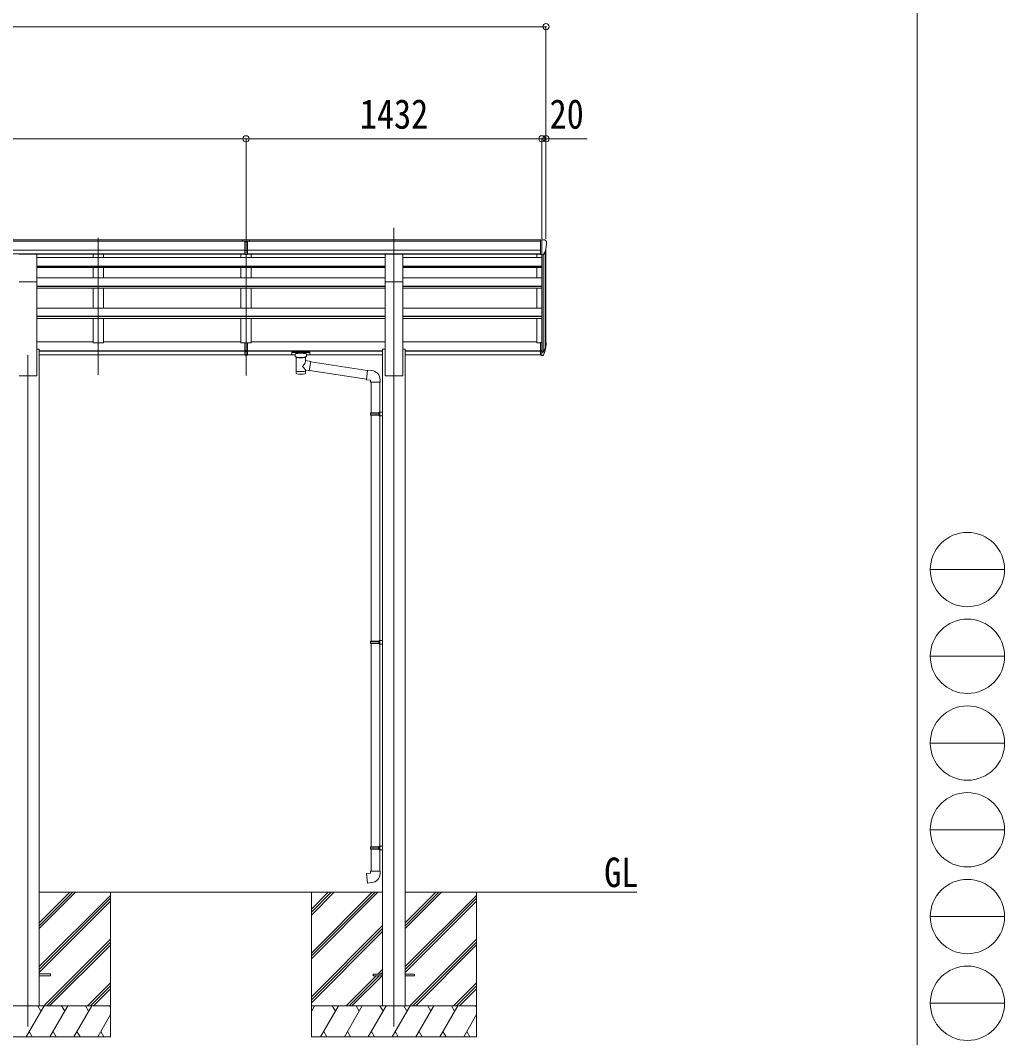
# Model space of a CAD drawing. Units: millimetres at full size, sheet at 1:30. Extents: x -8385 to 8479, y -5853 to 5787.
# Drawn here: x 3713 to 8479, y -3349 to 1576 of the extents above; entities that cross this region are included whole.
import ezdxf
from ezdxf.enums import TextEntityAlignment as Align

# ---------------------------------------------------------------- set-up
doc = ezdxf.new("R2010")
doc.units = ezdxf.units.MM
doc.header["$LTSCALE"] = 30
doc.header["$PDMODE"] = 32
doc.header["$PDSIZE"] = 30
for name, color, linetype, lineweight in [('0-0_0', 7, 'Continuous', 9), ('0-1_本体', 4, 'Continuous', 9), ('0-2_部品', 7, 'Continuous', 9), ('0-8_PARTS2', 2, 'Continuous', 9), ('0-A_寸法', 6, 'Continuous', 9), ('F-0_240', 7, 'Continuous', 9)]:
    doc.layers.add(name, color=color, linetype=linetype, lineweight=lineweight)
doc.styles.add('ＭＳ ゴシック', font='')
doc.styles.get('ＭＳ ゴシック').set_extended_font_data('MS Gothic')

msp = doc.modelspace()

# ---------------------------------------------------------------- linework, layer by layer
at = {"layer": '0-0_0'}
for p, q in [((3805.13, -2821.3), (3980.96, -2645.47)), ((3805.13, -2807.16), (3966.82, -2645.47)), ((3805.13, -2793.02), (3952.68, -2645.47)), ((3805.13, -2645.47), (5467.13, -2645.47)), ((4150.13, -2645.47), (4150.13, -3345.47)), ((5122.13, -2645.47), (5122.13, -3345.46)), ((5122.13, -2939.64), (5416.31, -2645.47)), ((5122.13, -2953.78), (5430.45, -2645.47)), ((5122.13, -2967.93), (5444.6, -2645.47)), ((5122.13, -2755.8), (5232.46, -2645.47)), ((5122.13, -2741.65), (5218.32, -2645.47)), ((5122.13, -2727.51), (5204.18, -2645.47)), ((5577.13, -2645.47), (6698.33, -2645.47)), ((5577.13, -2821.3), (5752.96, -2645.47)), ((5577.13, -2807.15), (5738.82, -2645.47)), ((5577.13, -2793.01), (5724.68, -2645.47)), ((5922.13, -2645.47), (5922.13, -3345.46)), ((3805.13, -3005.15), (4150.13, -2660.15)), ((3805.13, -3019.29), (4150.13, -2674.29)), ((3805.13, -3033.43), (4150.13, -2688.44)), ((5577.13, -3005.14), (5922.13, -2660.14)), ((5577.13, -3019.28), (5922.13, -2674.29)), ((5577.13, -3033.43), (5922.13, -2688.43)), ((5122.13, -3151.77), (5467.13, -2806.78)), ((5122.13, -3165.92), (5467.13, -2820.92)), ((5122.13, -3180.06), (5467.13, -2835.06)), ((3826.94, -3195.47), (4150.13, -2872.28)), ((3841.08, -3195.47), (4150.13, -2886.43)), ((3855.23, -3195.47), (4150.13, -2900.57)), ((5598.94, -3195.46), (5922.13, -2872.28)), ((5613.08, -3195.46), (5922.13, -2886.42)), ((5627.23, -3195.46), (5922.13, -2900.56)), ((5290.57, -3195.46), (5436.07, -3049.97)), ((5304.72, -3195.46), (5450.22, -3049.97)), ((5318.86, -3195.46), (5464.36, -3049.97)), ((5445.07, -3040.97), (5467.13, -3018.91)), ((5459.22, -3040.97), (5467.13, -3033.05)), ((4039.07, -3195.47), (4150.13, -3084.41)), ((4053.22, -3195.47), (4150.13, -3098.56)), ((5811.07, -3195.46), (5922.13, -3084.41)), ((5825.22, -3195.46), (5922.13, -3098.55)), ((4067.36, -3195.47), (4150.13, -3112.7)), ((5839.36, -3195.46), (5922.13, -3112.69)), ((4150.13, -3195.47), (3350.13, -3195.47)), ((3741.29, -3345.47), (3827.89, -3195.47)), ((3812.89, -3221.45), (3797.89, -3195.47)), ((3856.76, -3345.47), (3943.36, -3195.47)), ((3928.36, -3221.45), (3913.36, -3195.47)), ((3972.23, -3345.47), (4058.83, -3195.47)), ((4028.83, -3195.47), (4043.83, -3221.45)), ((4144.3, -3195.47), (4150.13, -3205.57)), ((5922.13, -3195.46), (5122.13, -3195.46)), ((5122.13, -3222.97), (5138.01, -3195.46)), ((5166.88, -3345.46), (5253.48, -3195.46)), ((5238.48, -3221.45), (5223.48, -3195.46)), ((5282.35, -3345.46), (5368.95, -3195.46)), ((5353.95, -3221.45), (5338.95, -3195.46)), ((5397.82, -3345.46), (5484.42, -3195.46)), ((5469.42, -3221.45), (5454.42, -3195.46)), ((5513.29, -3345.46), (5599.89, -3195.46)), ((5584.89, -3221.45), (5569.89, -3195.46)), ((5628.76, -3345.46), (5715.36, -3195.46)), ((5700.36, -3221.45), (5685.36, -3195.46)), ((5744.23, -3345.46), (5830.83, -3195.46)), ((5800.83, -3195.46), (5815.83, -3221.45)), ((5916.3, -3195.46), (5922.13, -3205.56)), ((4087.7, -3345.47), (4150.13, -3237.33)), ((5859.7, -3345.46), (5922.13, -3237.33)), ((3350.13, -3345.47), (4150.13, -3345.47)), ((3756.29, -3319.49), (3771.29, -3345.47)), ((3871.76, -3319.49), (3886.76, -3345.47)), ((3987.23, -3319.49), (4002.23, -3345.47)), ((4102.7, -3319.49), (4117.7, -3345.47)), ((5122.13, -3345.46), (5922.13, -3345.46)), ((5181.88, -3319.49), (5196.88, -3345.46)), ((5297.35, -3319.49), (5312.35, -3345.46)), ((5412.82, -3319.48), (5427.82, -3345.46)), ((5528.29, -3319.48), (5543.29, -3345.46)), ((5643.76, -3319.49), (5658.76, -3345.46)), ((5759.23, -3319.49), (5774.23, -3345.46)), ((5874.7, -3319.49), (5889.7, -3345.46))]:
    msp.add_line(p, q, dxfattribs=at)
at = {"layer": '0-1_本体'}
for p, q in [((-199.37, 512.95), (4799.63, 512.95)), ((-199.37, 507.59), (4799.63, 507.59)), ((4822.63, 512.95), (6231.63, 512.95)), ((4822.63, 507.59), (6231.63, 507.59)), ((-199.37, 464.08), (4799.63, 464.07)), ((-199.37, 446.41), (4799.63, 446.41)), ((3792.63, 443.91), (4799.63, 443.91)), ((4065.13, 443.95), (4065.13, 428.17)), ((4115.13, 443.95), (4115.13, 428.17)), ((4781.13, 443.95), (4781.13, 428.17)), ((4812.63, 464.08), (6231.63, 464.07)), ((4812.63, 446.41), (6231.63, 446.41)), ((5479.63, 444.03), (4812.63, 444.03)), ((4831.13, 443.95), (4831.13, 428.17)), ((5564.63, 443.91), (6231.63, 443.91)), ((6213.13, 443.62), (6213.13, 427.76)), ((6253.85, 457.4), (6253.85, -10.47)), ((6258.13, 13.8), (6258.13, 476.2)), ((4806.13, 428.17), (3792.63, 428.17)), ((5479.63, 428.17), (4806.13, 428.17)), ((4806.13, 380.38), (4806.13, 428.17)), ((5564.63, 428.17), (6238.13, 428.17)), ((6238.13, 442.57), (6238.13, 15.97)), ((6244.13, 442.05), (6244.13, -28.47)), ((3792.63, 386.48), (4806.13, 386.48)), ((3792.63, 384.79), (4806.13, 384.79)), ((3792.63, 380.38), (4806.13, 380.38)), ((4065.13, 380.38), (4065.13, 329.4)), ((4115.13, 380.38), (4115.13, 329.4)), ((4781.13, 380.38), (4781.13, 329.4)), ((4806.13, 386.48), (5479.63, 386.48)), ((4806.13, 384.79), (5479.63, 384.79)), ((4806.13, 380.38), (5479.63, 380.38)), ((4831.13, 380.38), (4831.13, 329.4)), ((6238.13, 386.48), (5564.63, 386.48)), ((6238.13, 384.79), (5564.63, 384.79)), ((6238.13, 380.38), (5564.63, 380.38)), ((6213.13, 380.38), (6213.13, 329.39)), ((3792.63, 329.39), (4806.13, 329.39)), ((3792.63, -145.47), (3792.63, 310.17)), ((4806.13, 329.39), (5479.63, 329.39)), ((4806.13, 280.33), (4806.13, 329.39)), ((5479.63, -145.47), (5479.63, 310.17)), ((6238.13, 329.39), (5564.63, 329.39)), ((5564.63, -145.47), (5564.63, 310.17)), ((3792.63, 288.74), (4806.13, 288.74)), ((3792.63, 287.05), (4806.13, 287.05)), ((3792.63, 280.33), (4806.3, 280.33)), ((4065.13, 280.35), (4065.13, 183.66)), ((4115.13, 280.35), (4115.13, 183.66)), ((4781.13, 280.35), (4781.13, 183.66)), ((4806.13, 288.74), (5479.63, 288.74)), ((4806.13, 287.05), (5479.63, 287.05)), ((4806.13, 280.33), (5479.63, 280.33)), ((4831.13, 280.35), (4831.13, 183.66)), ((6238.13, 288.74), (5564.63, 288.74)), ((6238.13, 287.05), (5564.63, 287.05)), ((6238.3, 280.33), (5564.63, 280.33)), ((6213.13, 280.33), (6213.13, 183.66)), ((3792.63, 183.66), (4806.13, 183.66)), ((4806.13, 183.66), (5479.63, 183.66)), ((4806.13, 133.47), (4806.13, 183.66)), ((6238.13, 183.66), (5564.63, 183.66)), ((4806.13, 144.19), (3792.63, 144.19)), ((4806.13, 142.51), (3792.63, 142.51)), ((4806.13, 133.47), (3792.63, 133.47)), ((4065.13, 133.47), (4065.13, 15.55)), ((4115.13, 133.47), (4115.13, 15.55)), ((4781.13, 133.47), (4781.13, 15.55)), ((5479.63, 144.19), (4806.13, 144.19)), ((5479.63, 142.51), (4806.13, 142.51)), ((5479.63, 133.47), (4806.13, 133.47)), ((4831.13, 133.47), (4831.13, 15.55)), ((5564.63, 144.19), (6238.13, 144.19)), ((5564.63, 142.51), (6238.13, 142.51)), ((5564.63, 133.47), (6238.13, 133.47)), ((6213.13, 133.47), (6213.13, 15.14)), ((3792.63, 20.35), (4065.13, 20.35)), ((4065.13, 15.55), (4115.13, 15.55)), ((4115.13, 20.35), (4781.13, 20.35)), ((4781.13, 15.55), (4831.13, 15.55)), ((5479.63, 20.35), (4831.13, 20.35)), ((6213.13, 20.35), (5564.63, 20.35)), ((6231.63, 15.14), (6213.13, 15.14)), ((3792.63, -15.47), (3805.13, -15.47)), ((3805.13, -15.47), (3805.13, -3195.46)), ((3805.13, -23.95), (4799.63, -23.95)), ((3805.13, -25.33), (4799.63, -25.33)), ((3805.13, -42.51), (4799.63, -42.51)), ((4812.63, -23.95), (5467.13, -23.95)), ((4812.63, -25.33), (5467.13, -25.33)), ((4812.63, -42.51), (5044.13, -42.51)), ((5098.13, -42.51), (5467.13, -42.51)), ((5467.13, -15.47), (5479.63, -15.47)), ((5467.13, -15.47), (5467.13, -3195.46)), ((5564.63, -15.47), (5577.13, -15.47)), ((5577.13, -15.47), (5577.13, -3195.46)), ((6231.63, -23.95), (5577.13, -23.95)), ((6231.63, -25.33), (5577.13, -25.33)), ((6231.63, -42.51), (5577.13, -42.51)), ((3707.63, -145.47), (3792.63, -145.47)), ((5479.63, -145.47), (5564.63, -145.47))]:
    msp.add_line(p, q, dxfattribs=at)
at = {"layer": '0-2_部品'}
for p, q in [((4789.63, 506.49), (4789.63, 514.33)), ((4789.63, 506.49), (4799.63, 506.49)), ((4806.13, 505.67), (4799.63, 506.07)), ((4799.63, 504.49), (4812.63, 504.49)), ((4812.63, 506.01), (4806.13, 505.69)), ((4812.63, 442.86), (4812.63, 508.14)), ((6231.63, 514.52), (6221.63, 514.44)), ((6221.63, 512.92), (6221.63, 514.44)), ((6231.63, 442.54), (6231.63, 514.52)), ((6250.13, 514.52), (6231.63, 514.52)), ((6238.13, 441.54), (6238.13, 514.52)), ((6250.13, 514.52), (6252.46, 514.38)), ((6253.22, 513.96), (6257.29, 508.15)), ((6260.13, 505.15), (6260.13, 504.52)), ((3707.63, 444.32), (3792.63, 444.32)), ((3792.63, 310.17), (3792.63, 444.32)), ((4799.63, 462.97), (4806.13, 462.81)), ((4799.63, 443.92), (4806.13, 443.53)), ((4806.13, 462.81), (4812.63, 462.97)), ((4806.13, 443.53), (4812.63, 443.92)), ((5479.63, 444.29), (5564.63, 444.29)), ((5479.63, 310.13), (5479.63, 444.29)), ((5564.63, 310.13), (5564.63, 444.29)), ((6245.76, 443.35), (6255.03, 459.42)), ((6231.63, 442.54), (6238.13, 442.54)), ((6238.13, 441.54), (6243.34, 441.86)), ((3707.63, 310.17), (3792.63, 310.17)), ((5479.63, 310.13), (5564.63, 310.13)), ((4799.63, -21.96), (4799.63, 15.52)), ((4812.63, -21.96), (4812.63, 15.52)), ((6231.63, 15.94), (6231.63, -45.13)), ((6231.63, 15.94), (6238.13, 15.94)), ((6238.13, 15.94), (6238.13, -45.95)), ((4799.63, -21.96), (4812.63, -21.96)), ((4799.63, -44.21), (4799.63, -21.96)), ((4799.63, -27.36), (4812.63, -27.36)), ((4799.63, -43.14), (4806.13, -43.54)), ((4806.13, -43.54), (4812.63, -43.14)), ((4812.63, -44.21), (4812.63, -21.96)), ((5027.63, -30.84), (5027.63, -41.6)), ((5027.63, -31.03), (5027.63, -32.57)), ((5029.63, -30.18), (5112.63, -30.18)), ((5029.63, -32.35), (5112.63, -32.35)), ((5029.63, -42.26), (5044.13, -42.26)), ((5044.13, -49.07), (5044.13, -38.79)), ((5098.13, -49.07), (5098.13, -38.79)), ((5098.13, -42.26), (5112.63, -42.26)), ((5114.63, -30.84), (5114.63, -41.6)), ((6231.63, -22.38), (6238.13, -22.38)), ((6231.63, -27.78), (6238.13, -27.78)), ((6231.63, -45.13), (6238.13, -45.13)), ((6238.13, -28.78), (6243.27, -28.78)), ((6238.13, -30.78), (6242.98, -30.78)), ((6238.13, -45.95), (6242.98, -45.95)), ((6244.56, -28.03), (6254.32, -9.61)), ((6255.74, -10.1), (6245.58, -29.28)), ((6253.15, -26.96), (6245.58, -44.45)), ((5048.23, -53.57), (5048.21, -133.86)), ((5094.03, -71.14), (5094.03, -53.56)), ((5119.25, -75.05), (5094.03, -71.14)), ((5119.25, -75.05), (5112.23, -120.31)), ((5393.07, -119.59), (5118.94, -77.07)), ((5094.05, -133.86), (5094.03, -117.23)), ((5094.03, -117.49), (5112.23, -120.31)), ((5389.4, -161.53), (5112.5, -118.57)), ((5414.05, -119.72), (5393.22, -117.89)), ((5409.13, -175.46), (5455.13, -175.46)), ((5411.13, -175.46), (5411.13, -323.42)), ((5453.13, -175.46), (5453.13, -320.86)), ((5455.13, -175.46), (5455.13, -164.54)), ((5409.13, -325.42), (5410.13, -323.42)), ((5409.13, -325.42), (5453.13, -325.42)), ((5409.13, -325.42), (5409.13, -333.42)), ((5409.13, -333.42), (5453.13, -333.42)), ((5409.13, -333.42), (5410.13, -335.42)), ((5410.13, -323.42), (5453.13, -323.42)), ((5410.13, -335.42), (5453.13, -335.42)), ((5411.13, -335.42), (5411.13, -1429.19)), ((5448.65, -325.42), (5448.23, -323.42)), ((5451.13, -320.92), (5467.13, -320.45)), ((5451.13, -322.92), (5451.13, -320.92)), ((5451.13, -322.92), (5453.13, -322.92)), ((5451.13, -337.92), (5451.13, -335.92)), ((5451.13, -337.92), (5467.13, -338.39)), ((5453.13, -337.98), (5453.13, -1426.63)), ((5467.13, -320.45), (5467.13, -338.39)), ((5451.13, -1426.69), (5467.13, -1426.22)), ((5451.13, -1428.69), (5451.13, -1426.69)), ((5467.13, -1426.22), (5467.13, -1444.16)), ((5409.13, -1431.19), (5410.13, -1429.19)), ((5409.13, -1431.19), (5453.13, -1431.19)), ((5409.13, -1431.19), (5409.13, -1439.19)), ((5409.13, -1439.19), (5453.13, -1439.19)), ((5409.13, -1439.19), (5410.13, -1441.19)), ((5410.13, -1429.19), (5453.13, -1429.19)), ((5410.13, -1441.19), (5453.13, -1441.19)), ((5411.13, -1441.19), (5411.13, -2424.76)), ((5448.65, -1431.19), (5448.23, -1429.19)), ((5451.13, -1428.69), (5453.13, -1428.69)), ((5451.13, -1443.69), (5451.13, -1441.69)), ((5451.13, -1443.69), (5467.13, -1444.16)), ((5453.13, -1443.75), (5453.13, -2422.21)), ((5409.13, -2426.76), (5410.13, -2424.76)), ((5409.13, -2426.76), (5453.13, -2426.76)), ((5409.13, -2426.76), (5409.13, -2434.76)), ((5409.13, -2434.76), (5453.13, -2434.76)), ((5409.13, -2434.76), (5410.13, -2436.76)), ((5410.13, -2424.76), (5453.13, -2424.76)), ((5410.13, -2436.76), (5453.13, -2436.76)), ((5411.13, -2436.76), (5411.13, -2542.9)), ((5448.65, -2426.76), (5448.23, -2424.76)), ((5451.13, -2422.26), (5467.13, -2421.79)), ((5451.13, -2424.26), (5451.13, -2422.26)), ((5451.13, -2424.26), (5453.13, -2424.26)), ((5451.13, -2439.26), (5451.13, -2437.26)), ((5451.13, -2439.26), (5467.13, -2439.74)), ((5453.13, -2439.32), (5453.13, -2542.9)), ((5467.13, -2421.79), (5467.13, -2439.74)), ((5409.13, -2542.9), (5455.13, -2542.9)), ((5409.13, -2552.9), (5409.13, -2542.9)), ((5455.13, -2542.9), (5455.13, -2553.82))]:
    msp.add_line(p, q, dxfattribs=at)
at = {"layer": '0-2_部品', "color": 4}
for p, q in [((3859.93, -3040.97), (3805.13, -3040.97)), ((5422.13, -3041), (5422.13, -3050)), ((5467.13, -3041), (5422.13, -3041)), ((5467.13, -3050), (5422.13, -3050)), ((5622.13, -3041), (5577.13, -3041)), ((5622.13, -3050), (5577.13, -3050)), ((5622.13, -3041), (5622.13, -3050))]:
    msp.add_line(p, q, dxfattribs=at)
at = {"layer": '0-2_部品'}
for points in [[(4789.63, 514.33), (4807.63, 514.49), (4822.63, 514.36)], [(4812.63, 442.86), (4806.13, 442.46), (4799.63, 442.86), (4799.63, 508.2)], [(4812.63, 506.53), (4822.63, 506.62), (4822.63, 514.36)], [(4812.63, 461.87), (4809.37, 461.79), (4806.13, 461.7), (4802.89, 461.79), (4799.63, 461.87)], [(4812.63, -44.21), (4806.13, -44.6), (4799.63, -44.21)], [(5027.63, -30.84), (5027.67, -30.64), (5027.75, -30.51), (5027.85, -30.41), (5027.95, -30.35), (5028.07, -30.31), (5028.37, -30.25), (5028.86, -30.2), (5029.4, -30.18), (5029.63, -30.18)], [(5027.63, -41.6), (5027.67, -41.79), (5027.75, -41.93), (5027.85, -42.02), (5027.95, -42.09), (5028.07, -42.13), (5028.37, -42.19), (5028.86, -42.24), (5029.4, -42.26), (5029.63, -42.26)], [(5044.17, -49.01), (5044.15, -49.37), (5044.39, -50.33), (5044.91, -51.21), (5045.72, -52.05), (5046.83, -52.85), (5048.23, -53.57)], [(5094.03, -53.56), (5094.26, -53.47), (5095.62, -52.73), (5096.73, -51.88), (5097.49, -51.02), (5097.95, -50.12), (5098.12, -49.23)], [(5112.63, -30.18), (5112.98, -30.18), (5113.51, -30.21), (5113.96, -30.26), (5114.27, -30.33), (5114.44, -30.43), (5114.56, -30.57), (5114.62, -30.75), (5114.63, -30.84)], [(5112.63, -42.26), (5112.98, -42.26), (5113.51, -42.23), (5113.96, -42.18), (5114.27, -42.1), (5114.44, -42.01), (5114.56, -41.87), (5114.62, -41.69), (5114.63, -41.6)], [(5393.22, -117.89), (5389.21, -163.72), (5409.13, -165.46), (5409.13, -175.46)], [(5448.65, -325.42), (5448.65, -333.42), (5448.23, -335.42)], [(5451.13, -335.92), (5453.13, -335.92), (5453.13, -322.92)], [(5448.65, -1431.19), (5448.65, -1439.19), (5448.23, -1441.19)], [(5451.13, -1441.69), (5453.13, -1441.69), (5453.13, -1428.69)], [(5448.65, -2426.76), (5448.65, -2434.76), (5448.23, -2436.76)], [(5451.13, -2437.26), (5453.13, -2437.26), (5453.13, -2424.26)], [(5414.05, -2598.65), (5393.22, -2600.47), (5389.21, -2554.65), (5409.13, -2552.9)]]:
    msp.add_lwpolyline(points, dxfattribs=at)
at = {"layer": '0-2_部品', "color": 4}
msp.add_lwpolyline([(3859.93, -3040.97), (3859.93, -3049.97), (3805.13, -3049.97)], dxfattribs=at)
at = {"layer": '0-2_部品'}
for centre, radius, start, end in [((6252.4, 513.38), 1, 35, 86.5), ((6058.13, 504.52), 202, 347.09739, 0), ((6257.13, 505.15), 3, 0, 87), ((6243.16, 444.85), 3, 273.5, 330), ((6124.91, 9.12), 133.22, 344.28698, 356.72013), ((6170.18, 16.34), 88.05, 342.78929, 2.77608), ((6169.47, 12.06), 89.07, 345.58812, 5.50424), ((6242.98, -27.78), 3, 270, 330), ((6242.98, -42.95), 3, 270, 330), ((6243.27, -27.28), 1.5, 270, 330), ((5410.13, -164.54), 45, 0, 85), ((5410.13, -2553.82), 45, 275, 0)]:
    msp.add_arc(centre, radius, start, end, dxfattribs=at)
for centre, major_axis, ratio, start_param, end_param in [((4830.7, 504.18), (24.57, -1.51), 0.121868, 3.1422238, 3.1491027), ((5029.63, -32.57), (2, 0), 0.109601, 1.5707963, 3.1415927), ((5071.13, -38.79), (27, 0), 0.122176, 6.2831853, 9.424778), ((5082.13, -49.07), (16, 0), 0.361356, 6.2636979, 6.2831853), ((5112.63, -32.57), (2, 0), 0.109601, 0, 1.5707963), ((5071.14, -54.02), (-22.91, 0.42), 0.072511, 0.0008029, 1.5715993), ((5071.14, -55.65), (-22.91, 0.42), 0.072511, 0.0008029, 1.5715993), ((5071.12, -54.02), (22.92, 0.42), 0.07247, 4.71158, 6.2823764), ((5071.12, -55.65), (22.92, 0.42), 0.07247, 4.71158, 6.2823764), ((5071.13, -97.68), (-22.81, -26.62), 0.234429, 1.6855472, 3.1268519), ((5071.13, -133.86), (22.92, 0), 0.101955, 3.1415499, 6.2833984), ((5071.13, -121.42), (22.91, 0), 0.122865, 3.1415927, 6.2831853), ((5073.69, -95.04), (20.32, -22.25), 0.045535, 0.0389954, 1.3075346)]:
    msp.add_ellipse(centre, major_axis=major_axis, ratio=ratio, start_param=start_param, end_param=end_param, dxfattribs=at)
at = {"layer": '0-8_PARTS2'}
for p, q in [((4806.13, -143.12), (4806.13, 572.14)), ((5522.13, 572.14), (5522.13, -3295.46)), ((4090.13, -139.27), (4090.13, 523.26)), ((3750.13, -45.47), (3750.13, -3295.47))]:
    msp.add_line(p, q, dxfattribs=at)
at = {"layer": '0-A_寸法'}
for p, q in [((-225.87, 1545.69), (6258.13, 1545.69)), ((6258.13, 1545.69), (6258.13, 518.71)), ((-205.87, 1002.89), (4806.13, 1002.89)), ((4806.13, 1002.89), (4806.13, 518.71)), ((4806.13, 1002.89), (4806.13, 518.71)), ((4806.13, 1002.89), (6238.13, 1002.89)), ((6238.13, 1002.89), (6238.13, 518.71)), ((6238.13, 1002.89), (6258.13, 1002.89)), ((6258.13, 1002.89), (6258.13, 518.71)), ((6258.13, 1002.89), (6458.13, 1002.89))]:
    msp.add_line(p, q, dxfattribs=at)
for p in [(6258.13, 1545.69), (4806.13, 1002.89), (6238.13, 1002.89), (6258.13, 1002.89)]:
    msp.add_point(p, dxfattribs=at)
at = {"layer": 'F-0_240', "color": 5}
msp.add_line((8054.55, 5787.34), (8054.55, -5852.66), dxfattribs=at)
at = {"layer": 'F-0_240', "color": 4}
for p, q in [((8118.66, -1082.66), (8478.66, -1082.66)), ((8118.66, -1502.66), (8478.66, -1502.66)), ((8118.66, -1922.66), (8478.66, -1922.66)), ((8118.66, -2342.66), (8478.66, -2342.66)), ((8118.66, -2762.66), (8478.66, -2762.66)), ((8118.66, -3182.66), (8478.66, -3182.66))]:
    msp.add_line(p, q, dxfattribs=at)
for centre in [(8298.66, -1082.66), (8298.66, -1502.66), (8298.66, -1922.66), (8298.66, -2342.66), (8298.66, -2762.66), (8298.66, -3182.66)]:
    msp.add_circle(centre, 180, dxfattribs=at)

# ---------------------------------------------------------------- texts
at = {"layer": '0-0_0', "style": 'ＭＳ ゴシック', "width": 0.85}
msp.add_text('GL', height=143, dxfattribs=at).set_placement((6539.66, -2662.91), align=Align.BOTTOM_LEFT)
at = {"layer": '0-A_寸法', "color": 7, "style": 'ＭＳ ゴシック', "width": 0.85}
for s, p in [('1432', (5357.13, 1008.89)), ('20', (6275.63, 1008.89))]:
    msp.add_text(s, height=143, dxfattribs=at).set_placement(p, align=Align.BOTTOM_LEFT)

doc.saveas('drawing.dxf')
